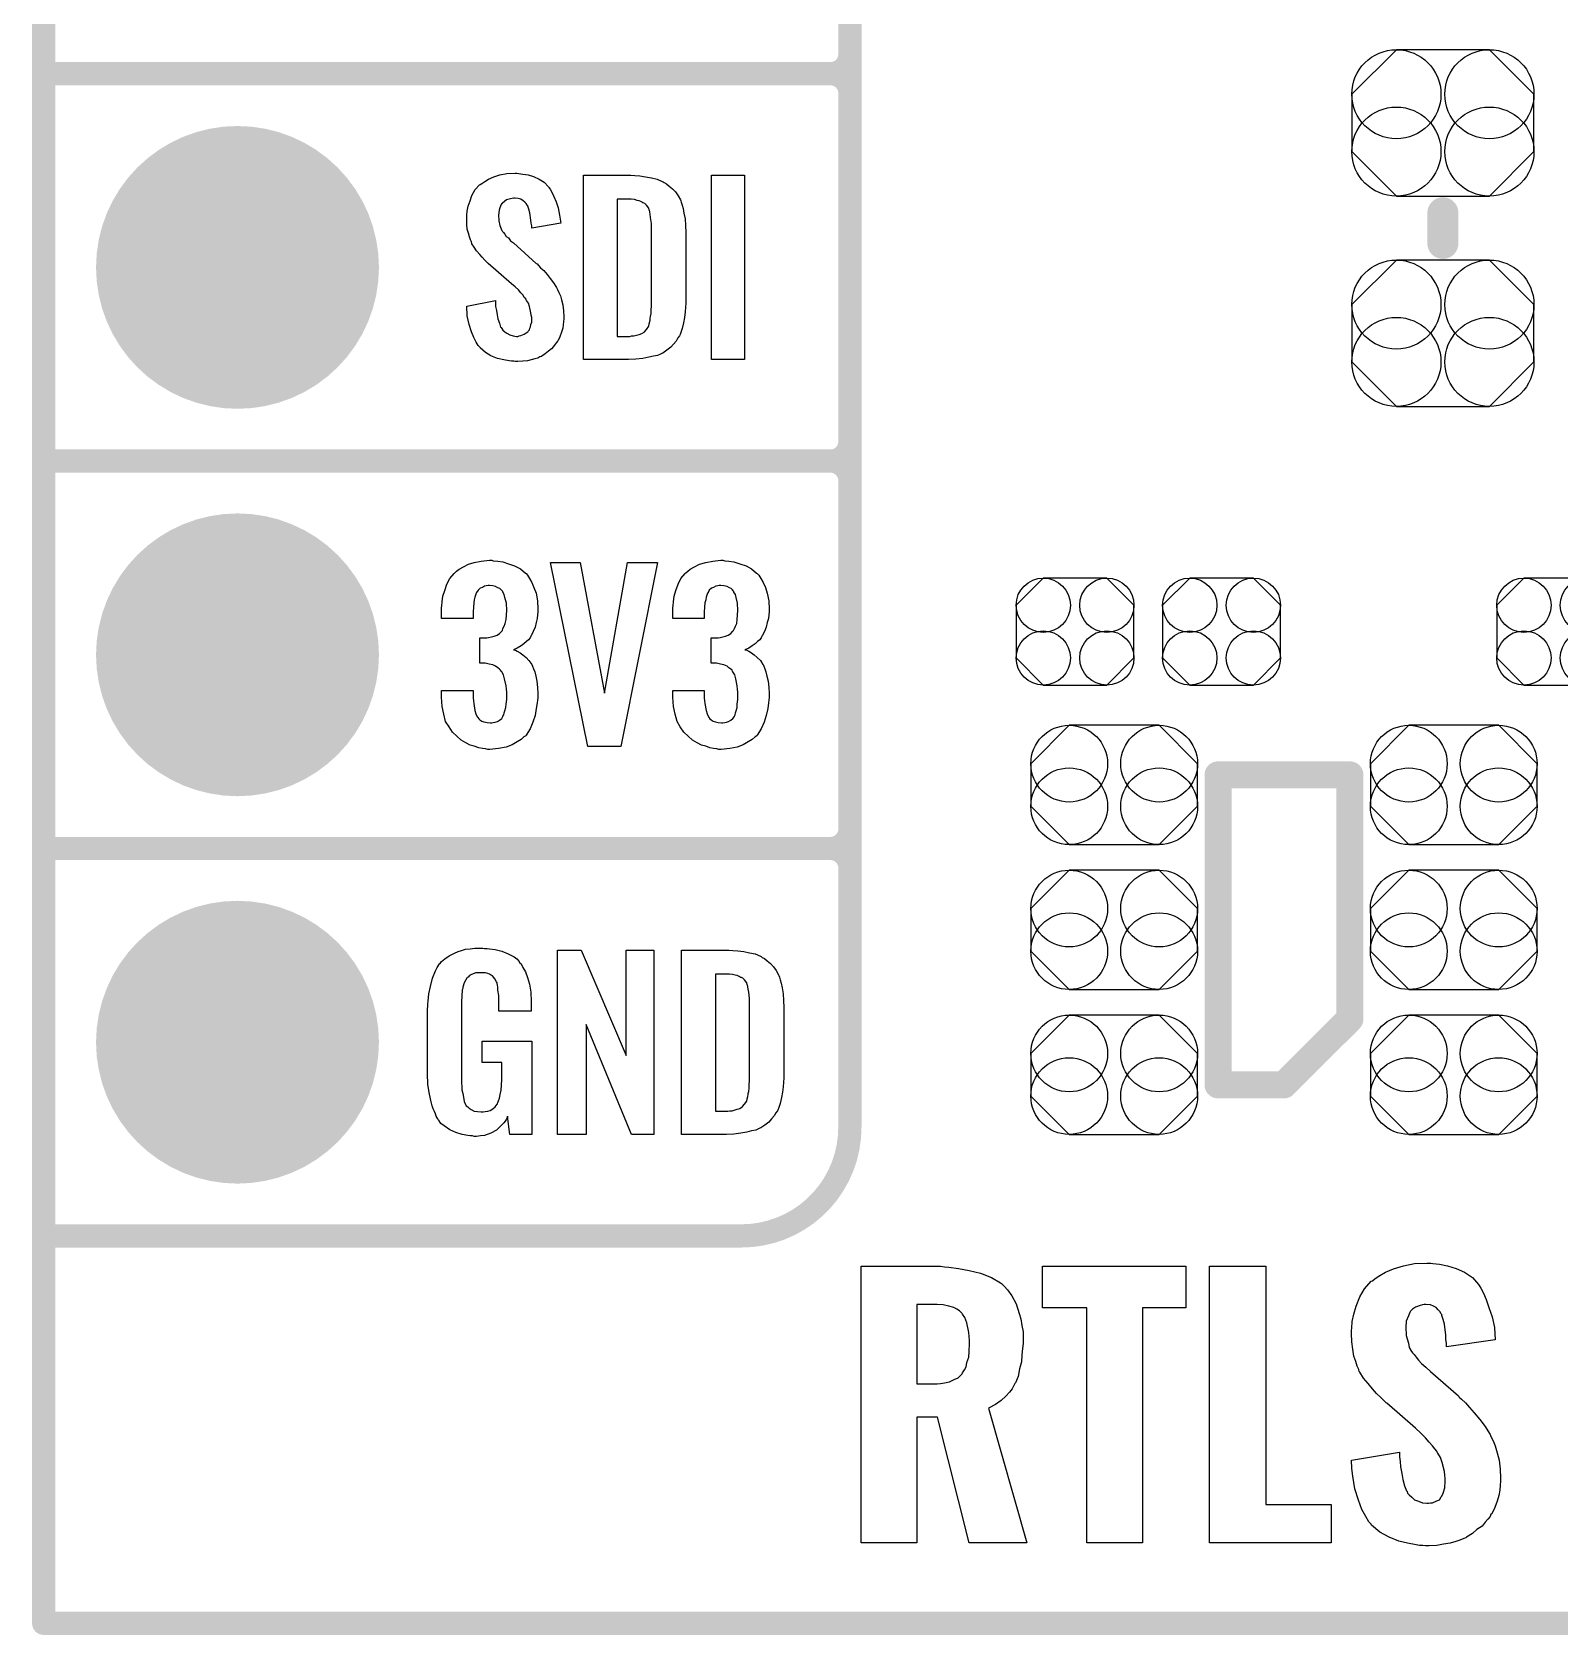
# Model space of a CAD drawing. Extents: x -0.07 to 0.95, y -0.15 to 2.1.
# Drawn here: x -0.053 to 0.3412, y -0.153 to 0.2608 of the extents above; entities that cross this region are included whole.
import ezdxf

# ---------------------------------------------------------------- set-up
doc = ezdxf.new("R2010")
doc.units = 0
doc.layers.get('0').update_dxf_attribs({"linetype": 'CONTINUOUS'})
for name, color, linetype in [('gko', 6, 'CONTINUOUS'), ('gto', 2, 'CONTINUOUS'), ('gts', 1, 'CONTINUOUS')]:
    doc.layers.add(name, color=color, linetype=linetype)

# ---------------------------------------------------------------- blocks, each defined once
blk = doc.blocks.new('D10')
at = {"const_width": 0.003}
blk.add_lwpolyline([(-0.0015, 0, 1), (0.0015, 0, 1)], format="xyb", close=True, dxfattribs=at)
blk = doc.blocks.new('D13')
at = {"const_width": 0.004}
blk.add_lwpolyline([(-0.002, 0, 1), (0.002, 0, 1)], format="xyb", close=True, dxfattribs=at)
blk = doc.blocks.new('D14')
at = {"const_width": 0.0035}
blk.add_lwpolyline([(-0.00175, 0, 1), (0.00175, 0, 1)], format="xyb", close=True, dxfattribs=at)
blk = doc.blocks.new('D175')
blk.add_lwpolyline([(-0.012, -0.0189), (0.012, -0.0189), (0.0235, -0.0074), (0.0235, 0.0074), (0.012, 0.0189), (-0.012, 0.0189), (-0.0235, 0.0074), (-0.0235, -0.0074)], close=True)
for centre in [(-0.012, 0.0074), (0.012, 0.0074), (-0.012, -0.0074), (0.012, -0.0074)]:
    blk.add_circle(centre, 0.0115)
blk = doc.blocks.new('D139')
blk.add_lwpolyline([(-0.0152, 0.0068), (-0.0152, -0.0068), (-0.0082, -0.0138), (0.0082, -0.0138), (0.0152, -0.0068), (0.0152, 0.0068), (0.0082, 0.0138), (-0.0082, 0.0138)], close=True)
for centre in [(-0.0082, 0.0068), (0.0082, 0.0068), (-0.0082, -0.0068), (0.0082, -0.0068)]:
    blk.add_circle(centre, 0.007)
blk = doc.blocks.new('D178')
blk.add_lwpolyline([(-0.0116, -0.0154), (0.0116, -0.0154), (0.0215, -0.0055), (0.0215, 0.0055), (0.0116, 0.0154), (-0.0116, 0.0154), (-0.0215, 0.0055), (-0.0215, -0.0055)], close=True)
for centre in [(-0.0116, 0.0055), (0.0116, 0.0055), (-0.0116, -0.0055), (0.0116, -0.0055)]:
    blk.add_circle(centre, 0.0099)
blk = doc.blocks.new('D43')
at = {"const_width": 0.0365}
blk.add_lwpolyline([(-0.01825, 0, 1), (0.01825, 0, 1)], format="xyb", close=True, dxfattribs=at)

msp = doc.modelspace()

# ---------------------------------------------------------------- linework, layer by layer
at = {"layer": 'gko', "color": 6, "const_width": 0.006}
for points in [[(-0.05, 1.7), (-0.05, -0.15)], [(-0.05, -0.15), (0.85, -0.15)]]:
    msp.add_lwpolyline(points, dxfattribs=at)
at = {"layer": 'gto', "color": 2}
for points, const_width in [([(0.158, -0.022), (0.158, 0.722)], 0.006), ([(0.158, 0.255), (0.158, 0.345)], 0.006), ([(-0.05, 0.25), (0.153, 0.25)], 0.006), ([(-0.05, 0.25), (0.153, 0.25)], 0.006), ([(0.153, 0.25), (0.153, 0.25)], 0.006), ([(0.153, 0.25), (0.153, 0.25)], 0.006), ([(0.158, 0.245), (0.158, 0.245)], 0.006), ([(0.158, 0.245), (0.158, 0.245)], 0.006), ([(0.158, 0.245), (0.158, 0.245)], 0.006), ([(0.158, 0.245), (0.158, 0.245)], 0.006), ([(0.158, 0.155), (0.158, 0.245)], 0.006), ([(0.311, 0.2062), (0.311, 0.2141)], 0.008), ([(-0.05, 0.15), (0.153, 0.15)], 0.006), ([(-0.05, 0.15), (0.153, 0.15)], 0.006), ([(0.153, 0.15), (0.153, 0.15)], 0.006), ([(0.153, 0.15), (0.153, 0.15)], 0.006), ([(0.158, 0.145), (0.158, 0.145)], 0.006), ([(0.158, 0.145), (0.158, 0.145)], 0.006), ([(0.158, 0.145), (0.158, 0.145)], 0.006), ([(0.158, 0.145), (0.158, 0.145)], 0.006), ([(0.158, 0.055), (0.158, 0.145)], 0.006), ([(0.253, -0.011), (0.253, 0.069)], 0.007), ([(0.253, 0.069), (0.287, 0.069)], 0.007), ([(0.287, 0.006), (0.287, 0.069)], 0.007), ([(-0.05, 0.05), (0.153, 0.05)], 0.006), ([(-0.05, 0.05), (0.153, 0.05)], 0.006), ([(0.153, 0.05), (0.153, 0.05)], 0.006), ([(0.153, 0.05), (0.153, 0.05)], 0.006), ([(0.158, 0.045), (0.158, 0.045)], 0.006), ([(0.158, 0.045), (0.158, 0.045)], 0.006), ([(0.158, 0.045), (0.158, 0.045)], 0.006), ([(0.158, 0.045), (0.158, 0.045)], 0.006), ([(0.27, -0.011), (0.287, 0.006)], 0.007), ([(0.253, -0.011), (0.27, -0.011)], 0.007), ([(-0.05, -0.05), (0.13, -0.05)], 0.006), ([(-0.05, -0.05), (-0.0106, -0.05)], 0.006), ([(0.13, -0.05), (0.13, -0.05)], 0.006), ([(0.13, -0.05), (0.13, -0.05)], 0.006)]:
    msp.add_lwpolyline(points, dxfattribs=dict(at, const_width=const_width))
at = {"layer": 'gto', "color": 2, "const_width": 0.006}
for points in [[(0.153, 0.25, 0.414214), (0.158, 0.255)], [(0.158, 0.245, 0.414214), (0.153, 0.25)], [(0.158, 0.245, 0.414214), (0.153, 0.25)], [(0.153, 0.15, 0.414214), (0.158, 0.155)], [(0.158, 0.145, 0.414214), (0.153, 0.15)], [(0.158, 0.145, 0.414214), (0.153, 0.15)], [(0.153, 0.05, 0.414214), (0.158, 0.055)], [(0.158, 0.045, 0.414214), (0.153, 0.05)], [(0.158, 0.045, 0.414214), (0.153, 0.05)], [(0.13, -0.05, 0.414214), (0.158, -0.022)]]:
    msp.add_lwpolyline(points, format="xyb", dxfattribs=at)
at = {"layer": 'gto', "color": 2}
for points in [[(0.0726, 0.2242), (0.0736, 0.2241), (0.075, 0.2239), (0.0764, 0.2235), (0.0778, 0.2228), (0.0791, 0.222), (0.0802, 0.2208), (0.0803, 0.2206), (0.0807, 0.2202), (0.0811, 0.2194), (0.0816, 0.2183), (0.0822, 0.2169), (0.0827, 0.2154), (0.0831, 0.2135), (0.0834, 0.2114), (0.0759, 0.2101), (0.0759, 0.2103), (0.0759, 0.2107), (0.0758, 0.2114), (0.0757, 0.2122), (0.0754, 0.2141), (0.0752, 0.215), (0.0749, 0.2158), (0.0749, 0.2159), (0.0747, 0.2161), (0.0745, 0.2165), (0.0741, 0.2168), (0.0737, 0.2172), (0.0731, 0.2176), (0.0724, 0.2178), (0.0716, 0.2179), (0.0713, 0.2179), (0.0709, 0.2178), (0.0704, 0.2177), (0.0694, 0.2174), (0.0689, 0.217), (0.0684, 0.2166), (0.0684, 0.2166), (0.0682, 0.2165), (0.068, 0.2162), (0.0679, 0.2158), (0.0677, 0.2154), (0.0675, 0.2148), (0.0674, 0.2142), (0.0673, 0.2134), (0.0673, 0.2133), (0.0673, 0.213), (0.0674, 0.2126), (0.0674, 0.212), (0.0677, 0.2108), (0.0682, 0.2095), (0.0683, 0.2094), (0.0684, 0.2093), (0.0686, 0.209), (0.069, 0.2086), (0.0693, 0.208), (0.0699, 0.2076), (0.0704, 0.2069), (0.0712, 0.2063), (0.0771, 0.201), (0.0773, 0.2009), (0.0777, 0.2005), (0.0782, 0.1999), (0.079, 0.1992), (0.0799, 0.1982), (0.0807, 0.1971), (0.0815, 0.196), (0.0823, 0.1948), (0.0824, 0.1946), (0.0826, 0.1943), (0.0829, 0.1935), (0.0833, 0.1927), (0.0836, 0.1916), (0.0839, 0.1903), (0.0841, 0.1888), (0.0842, 0.1872), (0.0842, 0.187), (0.0842, 0.1867), (0.0841, 0.186), (0.084, 0.1852), (0.0839, 0.1843), (0.0836, 0.1833), (0.0832, 0.1821), (0.0827, 0.1811), (0.0826, 0.181), (0.0824, 0.1807), (0.082, 0.1802), (0.0815, 0.1796), (0.081, 0.179), (0.0802, 0.1784), (0.0794, 0.1777), (0.0785, 0.1771), (0.0784, 0.177), (0.078, 0.1769), (0.0775, 0.1766), (0.0767, 0.1764), (0.0758, 0.1761), (0.0748, 0.1759), (0.0736, 0.1758), (0.0723, 0.1757), (0.0716, 0.1757), (0.0713, 0.1758), (0.0707, 0.1758), (0.0701, 0.1759), (0.0687, 0.1761), (0.0671, 0.1765), (0.0654, 0.1772), (0.064, 0.178), (0.0626, 0.1792), (0.0625, 0.1794), (0.0621, 0.1798), (0.0616, 0.1807), (0.061, 0.1819), (0.0604, 0.1834), (0.0598, 0.1853), (0.0593, 0.1875), (0.0592, 0.19), (0.0666, 0.1915), (0.0666, 0.1914), (0.0666, 0.1913), (0.0666, 0.1908), (0.0666, 0.1899), (0.0668, 0.1889), (0.067, 0.1878), (0.0672, 0.1867), (0.0676, 0.1856), (0.0679, 0.1846), (0.068, 0.1845), (0.0682, 0.1842), (0.0685, 0.1838), (0.069, 0.1834), (0.0695, 0.183), (0.0703, 0.1826), (0.0711, 0.1823), (0.072, 0.1822), (0.0723, 0.1822), (0.0727, 0.1823), (0.0731, 0.1824), (0.074, 0.1828), (0.0745, 0.1831), (0.0749, 0.1834), (0.075, 0.1835), (0.0751, 0.1836), (0.0753, 0.1839), (0.0754, 0.1843), (0.0756, 0.1847), (0.0757, 0.1853), (0.0759, 0.1859), (0.0759, 0.1867), (0.0759, 0.1868), (0.0759, 0.1871), (0.0758, 0.1877), (0.0757, 0.1883), (0.0753, 0.1899), (0.0751, 0.1908), (0.0746, 0.1915), (0.0745, 0.1916), (0.0744, 0.1919), (0.074, 0.1922), (0.0737, 0.1928), (0.0731, 0.1934), (0.0725, 0.1942), (0.0716, 0.195), (0.0707, 0.1958), (0.0647, 0.201), (0.0646, 0.2011), (0.0642, 0.2015), (0.0638, 0.2019), (0.0631, 0.2026), (0.0625, 0.2033), (0.0617, 0.2043), (0.0611, 0.2052), (0.0605, 0.2061), (0.0605, 0.2062), (0.0604, 0.2066), (0.0601, 0.2071), (0.0599, 0.2079), (0.0596, 0.2088), (0.0593, 0.2099), (0.0592, 0.2112), (0.0592, 0.2126), (0.0592, 0.2127), (0.0592, 0.2129), (0.0592, 0.2131), (0.0592, 0.2135), (0.0593, 0.2145), (0.0595, 0.2158), (0.06, 0.2172), (0.0605, 0.2186), (0.0613, 0.2201), (0.0624, 0.2213), (0.0626, 0.2214), (0.063, 0.2217), (0.0638, 0.2222), (0.0648, 0.2228), (0.0661, 0.2234), (0.0677, 0.2239), (0.0695, 0.2242), (0.0716, 0.2243), (0.0721, 0.2243), (0.0726, 0.2242)], [(0.1025, 0.2237), (0.1038, 0.2236), (0.1053, 0.2234), (0.1068, 0.2231), (0.1083, 0.2228), (0.1096, 0.2222), (0.1098, 0.2221), (0.1101, 0.2219), (0.1107, 0.2216), (0.1114, 0.221), (0.1122, 0.2203), (0.113, 0.2195), (0.1137, 0.2185), (0.1143, 0.2174), (0.1144, 0.2172), (0.1145, 0.2168), (0.1147, 0.2161), (0.115, 0.2152), (0.1152, 0.214), (0.1155, 0.2125), (0.1156, 0.2108), (0.1157, 0.209), (0.1157, 0.1917), (0.1157, 0.1916), (0.1157, 0.1914), (0.1157, 0.1911), (0.1157, 0.1908), (0.1156, 0.1897), (0.1155, 0.1885), (0.1153, 0.1871), (0.1151, 0.1857), (0.1147, 0.1842), (0.1143, 0.1829), (0.1142, 0.1827), (0.114, 0.1823), (0.1136, 0.1818), (0.1132, 0.181), (0.1125, 0.1802), (0.1118, 0.1794), (0.1108, 0.1786), (0.1097, 0.1779), (0.1095, 0.1778), (0.1091, 0.1776), (0.1084, 0.1773), (0.1073, 0.1771), (0.1061, 0.1768), (0.1046, 0.1765), (0.1028, 0.1763), (0.1009, 0.1762), (0.0893, 0.1762), (0.0893, 0.2238), (0.1015, 0.2238), (0.1025, 0.2237)], [(0.1308, 0.1762), (0.1223, 0.1762), (0.1223, 0.2238), (0.1308, 0.2238), (0.1308, 0.1762)], [(0.1016, 0.2176), (0.098, 0.2176), (0.098, 0.1822), (0.1012, 0.1822), (0.1017, 0.1823), (0.1023, 0.1823), (0.1036, 0.1827), (0.1043, 0.1829), (0.1049, 0.1833), (0.1049, 0.1833), (0.105, 0.1834), (0.1055, 0.184), (0.1061, 0.1848), (0.1062, 0.1854), (0.1064, 0.186), (0.1064, 0.1861), (0.1065, 0.1864), (0.1065, 0.1868), (0.1066, 0.1873), (0.1067, 0.1881), (0.1067, 0.189), (0.1068, 0.1901), (0.1068, 0.1913), (0.1068, 0.2095), (0.1068, 0.2097), (0.1068, 0.2101), (0.1068, 0.2106), (0.1068, 0.2113), (0.1066, 0.2129), (0.1065, 0.2137), (0.1064, 0.2143), (0.1064, 0.2144), (0.1063, 0.2146), (0.1062, 0.2149), (0.1061, 0.2153), (0.1055, 0.2161), (0.1051, 0.2165), (0.1047, 0.2167), (0.1046, 0.2167), (0.1044, 0.2168), (0.1041, 0.217), (0.1036, 0.2172), (0.1031, 0.2173), (0.1024, 0.2175), (0.1016, 0.2176)], [(0.066, 0.1243), (0.0672, 0.1242), (0.0685, 0.124), (0.0699, 0.1235), (0.0715, 0.123), (0.073, 0.1222), (0.0743, 0.1211), (0.0745, 0.121), (0.0748, 0.1206), (0.0753, 0.1197), (0.0759, 0.1187), (0.0765, 0.1174), (0.0771, 0.1159), (0.0774, 0.1139), (0.0775, 0.1118), (0.0775, 0.1116), (0.0775, 0.1111), (0.0774, 0.1103), (0.0773, 0.1094), (0.0771, 0.1083), (0.0768, 0.1071), (0.0763, 0.106), (0.0758, 0.1049), (0.0757, 0.1048), (0.0755, 0.1044), (0.0751, 0.1039), (0.0746, 0.1034), (0.0739, 0.1028), (0.0732, 0.1023), (0.0722, 0.1017), (0.0712, 0.1013), (0.0713, 0.1013), (0.0717, 0.1012), (0.0722, 0.1009), (0.0729, 0.1005), (0.0736, 0.1), (0.0745, 0.0993), (0.0752, 0.0985), (0.0759, 0.0975), (0.0759, 0.0975), (0.0761, 0.0971), (0.0764, 0.0964), (0.0767, 0.0956), (0.077, 0.0945), (0.0772, 0.0932), (0.0774, 0.0916), (0.0775, 0.09), (0.0775, 0.0899), (0.0775, 0.0897), (0.0775, 0.0893), (0.0775, 0.0889), (0.0774, 0.0883), (0.0773, 0.0876), (0.0771, 0.0861), (0.0768, 0.0843), (0.0762, 0.0826), (0.0755, 0.0809), (0.0745, 0.0793), (0.0744, 0.0791), (0.0739, 0.0788), (0.0732, 0.0781), (0.0722, 0.0775), (0.0709, 0.0768), (0.0693, 0.0762), (0.0673, 0.0758), (0.0651, 0.0756), (0.0646, 0.0756), (0.064, 0.0757), (0.0632, 0.0758), (0.0623, 0.076), (0.0611, 0.0764), (0.06, 0.0767), (0.0589, 0.0773), (0.0577, 0.078), (0.0566, 0.079), (0.0555, 0.08), (0.0546, 0.0814), (0.0537, 0.0828), (0.0532, 0.0847), (0.0528, 0.0867), (0.0526, 0.0891), (0.0526, 0.0908), (0.0608, 0.0908), (0.0608, 0.0894), (0.0608, 0.0892), (0.0608, 0.0889), (0.0609, 0.0881), (0.061, 0.0874), (0.0612, 0.0856), (0.0615, 0.0848), (0.0618, 0.084), (0.0619, 0.084), (0.062, 0.0838), (0.0623, 0.0835), (0.0625, 0.0832), (0.063, 0.0829), (0.0636, 0.0827), (0.0644, 0.0825), (0.0652, 0.0824), (0.0656, 0.0824), (0.066, 0.0825), (0.0665, 0.0826), (0.0671, 0.0828), (0.0676, 0.0831), (0.0682, 0.0836), (0.0685, 0.0841), (0.0685, 0.0842), (0.0687, 0.0845), (0.0688, 0.085), (0.069, 0.0855), (0.0692, 0.0864), (0.0693, 0.0873), (0.0695, 0.0885), (0.0695, 0.0898), (0.0695, 0.09), (0.0695, 0.0904), (0.0694, 0.0911), (0.0693, 0.092), (0.0689, 0.0938), (0.0686, 0.0948), (0.0682, 0.0956), (0.0681, 0.0957), (0.0679, 0.096), (0.0676, 0.0963), (0.0672, 0.0966), (0.0666, 0.0971), (0.0659, 0.0974), (0.0649, 0.0976), (0.0639, 0.0978), (0.0625, 0.0978), (0.0625, 0.1044), (0.0643, 0.1044), (0.0648, 0.1045), (0.0655, 0.1046), (0.0662, 0.1048), (0.067, 0.1051), (0.0676, 0.1055), (0.0682, 0.1061), (0.0683, 0.1062), (0.0684, 0.1063), (0.0685, 0.1068), (0.0688, 0.1074), (0.0691, 0.1081), (0.0693, 0.1091), (0.0694, 0.1102), (0.0695, 0.1115), (0.0695, 0.1117), (0.0695, 0.1121), (0.0694, 0.1126), (0.0694, 0.1133), (0.069, 0.1148), (0.0688, 0.1156), (0.0685, 0.1162), (0.0685, 0.1163), (0.0683, 0.1165), (0.068, 0.1168), (0.0677, 0.1171), (0.0672, 0.1173), (0.0666, 0.1176), (0.0659, 0.1178), (0.065, 0.1179), (0.0647, 0.1179), (0.0642, 0.1178), (0.0637, 0.1177), (0.0632, 0.1174), (0.0626, 0.1172), (0.0621, 0.1167), (0.0617, 0.1161), (0.0617, 0.116), (0.0616, 0.1159), (0.0614, 0.1154), (0.0612, 0.1149), (0.0611, 0.1142), (0.061, 0.1134), (0.0609, 0.1123), (0.0608, 0.1111), (0.0608, 0.1094), (0.0526, 0.1094), (0.0526, 0.1116), (0.0526, 0.1117), (0.0526, 0.1119), (0.0526, 0.1122), (0.0527, 0.1126), (0.0528, 0.1137), (0.053, 0.1151), (0.0535, 0.1166), (0.054, 0.1182), (0.0548, 0.1197), (0.0559, 0.121), (0.0561, 0.1212), (0.0565, 0.1216), (0.0572, 0.1221), (0.0583, 0.1227), (0.0596, 0.1234), (0.0611, 0.1238), (0.0629, 0.1242), (0.065, 0.1244), (0.0656, 0.1244), (0.066, 0.1243)], [(0.1257, 0.1243), (0.1268, 0.1242), (0.1281, 0.124), (0.1296, 0.1235), (0.1312, 0.123), (0.1326, 0.1222), (0.1339, 0.1211), (0.1341, 0.121), (0.1345, 0.1206), (0.135, 0.1197), (0.1356, 0.1187), (0.1362, 0.1174), (0.1367, 0.1159), (0.1371, 0.1139), (0.1372, 0.1118), (0.1372, 0.1116), (0.1372, 0.1111), (0.1371, 0.1103), (0.137, 0.1094), (0.1367, 0.1083), (0.1364, 0.1071), (0.136, 0.106), (0.1354, 0.1049), (0.1353, 0.1048), (0.1351, 0.1044), (0.1348, 0.1039), (0.1342, 0.1034), (0.1336, 0.1028), (0.1328, 0.1023), (0.1319, 0.1017), (0.1309, 0.1013), (0.131, 0.1013), (0.1314, 0.1012), (0.1319, 0.1009), (0.1326, 0.1005), (0.1333, 0.1), (0.1341, 0.0993), (0.1349, 0.0985), (0.1355, 0.0975), (0.1356, 0.0975), (0.1358, 0.0971), (0.1361, 0.0964), (0.1363, 0.0956), (0.1366, 0.0945), (0.1369, 0.0932), (0.1371, 0.0916), (0.1372, 0.09), (0.1372, 0.0899), (0.1372, 0.0897), (0.1372, 0.0893), (0.1372, 0.0889), (0.1371, 0.0883), (0.137, 0.0876), (0.1368, 0.0861), (0.1364, 0.0843), (0.1359, 0.0826), (0.1351, 0.0809), (0.1341, 0.0793), (0.134, 0.0791), (0.1336, 0.0788), (0.1328, 0.0781), (0.1318, 0.0775), (0.1305, 0.0768), (0.1289, 0.0762), (0.127, 0.0758), (0.1248, 0.0756), (0.1242, 0.0756), (0.1237, 0.0757), (0.1228, 0.0758), (0.1219, 0.076), (0.1208, 0.0764), (0.1197, 0.0767), (0.1186, 0.0773), (0.1174, 0.078), (0.1163, 0.079), (0.1152, 0.08), (0.1142, 0.0814), (0.1134, 0.0828), (0.1129, 0.0847), (0.1125, 0.0867), (0.1123, 0.0891), (0.1123, 0.0908), (0.1204, 0.0908), (0.1204, 0.0894), (0.1204, 0.0892), (0.1204, 0.0889), (0.1205, 0.0881), (0.1206, 0.0874), (0.1209, 0.0856), (0.1212, 0.0848), (0.1215, 0.084), (0.1215, 0.084), (0.1216, 0.0838), (0.1219, 0.0835), (0.1222, 0.0832), (0.1227, 0.0829), (0.1233, 0.0827), (0.124, 0.0825), (0.1249, 0.0824), (0.1252, 0.0824), (0.1257, 0.0825), (0.1262, 0.0826), (0.1267, 0.0828), (0.1273, 0.0831), (0.1278, 0.0836), (0.1282, 0.0841), (0.1282, 0.0842), (0.1284, 0.0845), (0.1285, 0.085), (0.1287, 0.0855), (0.1289, 0.0864), (0.1289, 0.0873), (0.1291, 0.0885), (0.1291, 0.0898), (0.1291, 0.09), (0.1291, 0.0904), (0.129, 0.0911), (0.1289, 0.092), (0.1286, 0.0938), (0.1283, 0.0948), (0.1278, 0.0956), (0.1277, 0.0957), (0.1276, 0.096), (0.1273, 0.0963), (0.1268, 0.0966), (0.1263, 0.0971), (0.1255, 0.0974), (0.1246, 0.0976), (0.1236, 0.0978), (0.1222, 0.0978), (0.1222, 0.1044), (0.124, 0.1044), (0.1245, 0.1045), (0.1252, 0.1046), (0.1259, 0.1048), (0.1266, 0.1051), (0.1273, 0.1055), (0.1278, 0.1061), (0.1279, 0.1062), (0.128, 0.1063), (0.1282, 0.1068), (0.1285, 0.1074), (0.1288, 0.1081), (0.1289, 0.1091), (0.129, 0.1102), (0.1291, 0.1115), (0.1291, 0.1117), (0.1291, 0.1121), (0.129, 0.1126), (0.129, 0.1133), (0.1287, 0.1148), (0.1285, 0.1156), (0.1281, 0.1162), (0.1281, 0.1163), (0.1279, 0.1165), (0.1277, 0.1168), (0.1274, 0.1171), (0.1269, 0.1173), (0.1263, 0.1176), (0.1255, 0.1178), (0.1247, 0.1179), (0.1243, 0.1179), (0.1239, 0.1178), (0.1234, 0.1177), (0.1228, 0.1174), (0.1223, 0.1172), (0.1217, 0.1167), (0.1214, 0.1161), (0.1214, 0.116), (0.1213, 0.1159), (0.1211, 0.1154), (0.1209, 0.1149), (0.1208, 0.1142), (0.1206, 0.1134), (0.1205, 0.1123), (0.1204, 0.1111), (0.1204, 0.1094), (0.1123, 0.1094), (0.1123, 0.1116), (0.1123, 0.1117), (0.1123, 0.1119), (0.1123, 0.1122), (0.1124, 0.1126), (0.1125, 0.1137), (0.1127, 0.1151), (0.1131, 0.1166), (0.1137, 0.1182), (0.1144, 0.1197), (0.1155, 0.121), (0.1157, 0.1212), (0.1162, 0.1216), (0.1168, 0.1221), (0.1179, 0.1227), (0.1192, 0.1234), (0.1208, 0.1238), (0.1226, 0.1242), (0.1247, 0.1244), (0.1252, 0.1244), (0.1257, 0.1243)], [(0.0989, 0.0763), (0.0904, 0.0763), (0.0808, 0.1238), (0.0884, 0.1238), (0.0947, 0.0901), (0.1006, 0.1238), (0.1084, 0.1238), (0.0989, 0.0763)], [(0.0637, 0.0242), (0.0644, 0.0242), (0.065, 0.0241), (0.0665, 0.0239), (0.0682, 0.0235), (0.0698, 0.0228), (0.0714, 0.022), (0.0721, 0.0215), (0.0727, 0.0208), (0.0728, 0.0206), (0.0732, 0.0202), (0.0736, 0.0193), (0.0743, 0.0182), (0.0748, 0.0167), (0.0753, 0.015), (0.0757, 0.0129), (0.0758, 0.0105), (0.0758, 0.008), (0.0674, 0.008), (0.0674, 0.0106), (0.0674, 0.0107), (0.0674, 0.0111), (0.0674, 0.0116), (0.0674, 0.0121), (0.0672, 0.0134), (0.0672, 0.0142), (0.0671, 0.0147), (0.0671, 0.0148), (0.067, 0.015), (0.067, 0.0153), (0.0668, 0.0156), (0.0664, 0.0164), (0.0658, 0.0171), (0.0656, 0.0172), (0.0653, 0.0174), (0.065, 0.0176), (0.0646, 0.0177), (0.064, 0.0179), (0.0635, 0.0179), (0.0623, 0.0179), (0.062, 0.0179), (0.0615, 0.0179), (0.0604, 0.0175), (0.0599, 0.0172), (0.0595, 0.0168), (0.0593, 0.0167), (0.0589, 0.0161), (0.0585, 0.0153), (0.0581, 0.0142), (0.0581, 0.0141), (0.0581, 0.0139), (0.058, 0.0135), (0.058, 0.013), (0.0579, 0.0124), (0.0579, 0.0117), (0.0578, 0.0108), (0.0578, 0.0099), (0.0578, -0.01), (0.0578, -0.0102), (0.0578, -0.0106), (0.0579, -0.0114), (0.0579, -0.0123), (0.0581, -0.0132), (0.0583, -0.0142), (0.0585, -0.0153), (0.0588, -0.0161), (0.0589, -0.0162), (0.059, -0.0164), (0.0594, -0.0167), (0.0598, -0.017), (0.0603, -0.0174), (0.0611, -0.0178), (0.0619, -0.0179), (0.0629, -0.018), (0.0634, -0.018), (0.0639, -0.0179), (0.0646, -0.0178), (0.0652, -0.0176), (0.0659, -0.0172), (0.0665, -0.0167), (0.067, -0.016), (0.0671, -0.0159), (0.0672, -0.0156), (0.0673, -0.0151), (0.0676, -0.0144), (0.0678, -0.0135), (0.068, -0.0124), (0.0681, -0.0111), (0.0682, -0.0096), (0.0682, -0.0052), (0.0631, -0.0052), (0.0631, 0.0003), (0.0759, 0.0003), (0.0759, -0.0238), (0.0703, -0.0238), (0.0697, -0.0191), (0.0697, -0.0192), (0.0697, -0.0193), (0.0693, -0.02), (0.0687, -0.0208), (0.0679, -0.0217), (0.0668, -0.0227), (0.0654, -0.0235), (0.0637, -0.0241), (0.0627, -0.0242), (0.0617, -0.0243), (0.0611, -0.0243), (0.0606, -0.0242), (0.06, -0.0242), (0.0594, -0.0241), (0.058, -0.0238), (0.0563, -0.0233), (0.0548, -0.0226), (0.0533, -0.0216), (0.0525, -0.021), (0.052, -0.0203), (0.052, -0.0202), (0.0519, -0.0201), (0.0517, -0.0198), (0.0515, -0.0195), (0.0513, -0.0191), (0.0511, -0.0185), (0.0508, -0.0179), (0.0505, -0.0172), (0.0502, -0.0164), (0.05, -0.0154), (0.0495, -0.0134), (0.0491, -0.0109), (0.049, -0.0081), (0.049, 0.0079), (0.049, 0.008), (0.049, 0.0082), (0.049, 0.0086), (0.0491, 0.0092), (0.0491, 0.0099), (0.0492, 0.0106), (0.0494, 0.0125), (0.0498, 0.0144), (0.0503, 0.0165), (0.0511, 0.0184), (0.0515, 0.0193), (0.0521, 0.0202), (0.0521, 0.0203), (0.0523, 0.0203), (0.0526, 0.0208), (0.0535, 0.0215), (0.0546, 0.0223), (0.056, 0.023), (0.0569, 0.0234), (0.0578, 0.0237), (0.0588, 0.024), (0.06, 0.0241), (0.0612, 0.0243), (0.0633, 0.0243), (0.0637, 0.0242)], [(0.1074, -0.0238), (0.1017, -0.0238), (0.09, 0.0046), (0.09, -0.0238), (0.0826, -0.0238), (0.0826, 0.0238), (0.0887, 0.0238), (0.1003, -0.0034), (0.1003, 0.0238), (0.1074, 0.0238), (0.1074, -0.0238)], [(0.1278, 0.0237), (0.1291, 0.0236), (0.1306, 0.0234), (0.1321, 0.0231), (0.1336, 0.0228), (0.1349, 0.0222), (0.1351, 0.0221), (0.1354, 0.0219), (0.136, 0.0216), (0.1367, 0.021), (0.1375, 0.0203), (0.1383, 0.0195), (0.139, 0.0185), (0.1396, 0.0174), (0.1397, 0.0172), (0.1398, 0.0168), (0.14, 0.0161), (0.1403, 0.0152), (0.1405, 0.014), (0.1408, 0.0125), (0.1409, 0.0108), (0.141, 0.009), (0.141, -0.0083), (0.141, -0.0084), (0.141, -0.0086), (0.141, -0.0089), (0.141, -0.0093), (0.1409, -0.0103), (0.1408, -0.0115), (0.1406, -0.0129), (0.1404, -0.0143), (0.14, -0.0158), (0.1396, -0.0171), (0.1395, -0.0173), (0.1393, -0.0177), (0.1389, -0.0182), (0.1385, -0.019), (0.1378, -0.0198), (0.1371, -0.0206), (0.1361, -0.0214), (0.135, -0.0221), (0.1348, -0.0222), (0.1344, -0.0224), (0.1337, -0.0227), (0.1326, -0.0229), (0.1314, -0.0232), (0.1299, -0.0235), (0.1281, -0.0237), (0.1262, -0.0238), (0.1146, -0.0238), (0.1146, 0.0238), (0.1268, 0.0238), (0.1278, 0.0237)], [(0.1269, 0.0176), (0.1233, 0.0176), (0.1233, -0.0178), (0.1265, -0.0178), (0.127, -0.0177), (0.1276, -0.0177), (0.1289, -0.0173), (0.1296, -0.0171), (0.1302, -0.0167), (0.1302, -0.0167), (0.1303, -0.0166), (0.1308, -0.016), (0.1314, -0.0152), (0.1315, -0.0146), (0.1317, -0.014), (0.1317, -0.0139), (0.1318, -0.0136), (0.1318, -0.0132), (0.1319, -0.0127), (0.132, -0.0119), (0.132, -0.011), (0.1321, -0.0099), (0.1321, -0.0087), (0.1321, 0.0095), (0.1321, 0.0097), (0.1321, 0.0101), (0.1321, 0.0106), (0.1321, 0.0113), (0.1319, 0.0129), (0.1318, 0.0137), (0.1317, 0.0143), (0.1317, 0.0144), (0.1316, 0.0146), (0.1315, 0.0149), (0.1314, 0.0153), (0.1308, 0.0161), (0.1304, 0.0165), (0.13, 0.0167), (0.1299, 0.0167), (0.1297, 0.0168), (0.1294, 0.017), (0.1289, 0.0172), (0.1284, 0.0173), (0.1277, 0.0175), (0.1269, 0.0176)], [(0.1824, -0.058), (0.1835, -0.0581), (0.186, -0.0584), (0.1888, -0.0589), (0.1917, -0.0596), (0.1945, -0.0607), (0.1969, -0.0621), (0.1971, -0.0623), (0.1978, -0.063), (0.1987, -0.0639), (0.1998, -0.0655), (0.2009, -0.0675), (0.2017, -0.07), (0.2021, -0.0714), (0.2024, -0.0731), (0.2027, -0.0748), (0.2027, -0.0767), (0.2027, -0.0768), (0.2027, -0.077), (0.2027, -0.0778), (0.2025, -0.0791), (0.2024, -0.0807), (0.2023, -0.0825), (0.2018, -0.0843), (0.2014, -0.0863), (0.2007, -0.0879), (0.2006, -0.0881), (0.2003, -0.0886), (0.1999, -0.0895), (0.1992, -0.0903), (0.1982, -0.0914), (0.197, -0.0925), (0.1956, -0.0935), (0.1938, -0.0945), (0.2037, -0.1292), (0.1888, -0.1292), (0.1806, -0.0968), (0.1753, -0.0968), (0.1753, -0.1292), (0.1609, -0.1292), (0.1609, -0.0578), (0.1814, -0.0578), (0.1824, -0.058)], [(0.2447, -0.0686), (0.2335, -0.0686), (0.2335, -0.1292), (0.2191, -0.1292), (0.2191, -0.0686), (0.2077, -0.0686), (0.2077, -0.0578), (0.2447, -0.0578), (0.2447, -0.0686)], [(0.2653, -0.1193), (0.2822, -0.1193), (0.2822, -0.1292), (0.2508, -0.1292), (0.2508, -0.0578), (0.2653, -0.0578), (0.2653, -0.1193)], [(0.3084, -0.0571), (0.3101, -0.0573), (0.3122, -0.0577), (0.3144, -0.0584), (0.3166, -0.0594), (0.3186, -0.0607), (0.3202, -0.0625), (0.3204, -0.0628), (0.3208, -0.0635), (0.3215, -0.0648), (0.3222, -0.0664), (0.3229, -0.0685), (0.3237, -0.0709), (0.3243, -0.0736), (0.3245, -0.0768), (0.3119, -0.0786), (0.3119, -0.0784), (0.3119, -0.0777), (0.3118, -0.0767), (0.3118, -0.0756), (0.3114, -0.0728), (0.3111, -0.0716), (0.3107, -0.0705), (0.3107, -0.0703), (0.3105, -0.07), (0.3103, -0.0696), (0.3098, -0.0691), (0.3093, -0.0685), (0.3086, -0.0681), (0.3078, -0.0678), (0.3066, -0.0677), (0.3062, -0.0677), (0.3057, -0.0678), (0.3051, -0.068), (0.3039, -0.0684), (0.3032, -0.0689), (0.3026, -0.0695), (0.3026, -0.0696), (0.3025, -0.0698), (0.3021, -0.0706), (0.3015, -0.072), (0.3014, -0.0736), (0.3014, -0.0738), (0.3014, -0.0742), (0.3015, -0.0749), (0.3015, -0.0757), (0.3021, -0.0777), (0.3023, -0.0788), (0.3029, -0.0798), (0.303, -0.0799), (0.3032, -0.0802), (0.3036, -0.0806), (0.3041, -0.0813), (0.3047, -0.0821), (0.3055, -0.0829), (0.3066, -0.0839), (0.3078, -0.085), (0.315, -0.0913), (0.3152, -0.0916), (0.3158, -0.0921), (0.3168, -0.0931), (0.3179, -0.0943), (0.3191, -0.0957), (0.3205, -0.0974), (0.3219, -0.0992), (0.323, -0.101), (0.3232, -0.1013), (0.3234, -0.1018), (0.324, -0.1029), (0.3245, -0.1042), (0.325, -0.106), (0.3255, -0.1079), (0.3258, -0.1102), (0.3259, -0.1125), (0.3259, -0.1128), (0.3259, -0.1133), (0.3258, -0.1143), (0.3257, -0.1156), (0.3254, -0.117), (0.325, -0.1185), (0.3244, -0.1201), (0.3236, -0.1217), (0.3234, -0.1218), (0.3232, -0.1224), (0.3226, -0.1231), (0.3219, -0.1239), (0.3211, -0.1249), (0.3198, -0.1258), (0.3186, -0.1268), (0.3171, -0.1278), (0.3169, -0.1279), (0.3164, -0.1281), (0.3154, -0.1285), (0.3143, -0.1289), (0.3129, -0.1293), (0.3112, -0.1296), (0.3094, -0.1299), (0.3075, -0.13), (0.3065, -0.13), (0.3058, -0.1299), (0.305, -0.1299), (0.3041, -0.1297), (0.3019, -0.1293), (0.2996, -0.1288), (0.2971, -0.1278), (0.2947, -0.1265), (0.2926, -0.1247), (0.2925, -0.1244), (0.2919, -0.1238), (0.2911, -0.1224), (0.2901, -0.1206), (0.2892, -0.1182), (0.2883, -0.1153), (0.2878, -0.112), (0.2875, -0.11), (0.2874, -0.1079), (0.2998, -0.1058), (0.2998, -0.106), (0.2998, -0.1061), (0.2998, -0.107), (0.3, -0.1082), (0.3001, -0.1096), (0.3004, -0.1113), (0.3007, -0.1129), (0.3011, -0.1145), (0.3016, -0.1158), (0.3018, -0.116), (0.3019, -0.1164), (0.3023, -0.1168), (0.303, -0.1174), (0.3037, -0.1181), (0.3047, -0.1185), (0.3057, -0.1189), (0.3069, -0.119), (0.3073, -0.119), (0.3078, -0.1189), (0.3083, -0.1189), (0.3096, -0.1183), (0.3101, -0.1181), (0.3105, -0.1175), (0.3105, -0.1174), (0.3107, -0.1172), (0.3111, -0.1164), (0.3115, -0.115), (0.3116, -0.1133), (0.3116, -0.1132), (0.3116, -0.1126), (0.3115, -0.1118), (0.3114, -0.1108), (0.3108, -0.1085), (0.3104, -0.1072), (0.3097, -0.1061), (0.3096, -0.106), (0.3094, -0.1056), (0.3089, -0.105), (0.3083, -0.1042), (0.3075, -0.1032), (0.3065, -0.1021), (0.3053, -0.1009), (0.3039, -0.0996), (0.2965, -0.0932), (0.2964, -0.0931), (0.2958, -0.0925), (0.295, -0.0917), (0.2939, -0.0907), (0.2928, -0.0895), (0.2917, -0.0881), (0.2905, -0.0867), (0.2896, -0.0852), (0.2894, -0.085), (0.2893, -0.0845), (0.2889, -0.0836), (0.2885, -0.0824), (0.288, -0.081), (0.2878, -0.0792), (0.2875, -0.0773), (0.2874, -0.0752), (0.2874, -0.075), (0.2874, -0.0748), (0.2874, -0.0743), (0.2875, -0.0738), (0.2876, -0.0721), (0.288, -0.0702), (0.2886, -0.0681), (0.2896, -0.0657), (0.2908, -0.0637), (0.2925, -0.0617), (0.2928, -0.0616), (0.2935, -0.061), (0.2947, -0.0602), (0.2962, -0.0594), (0.2983, -0.0585), (0.3008, -0.0577), (0.3037, -0.0571), (0.3069, -0.057), (0.3079, -0.057), (0.3084, -0.0571)], [(0.1805, -0.0677), (0.1753, -0.0677), (0.1753, -0.0882), (0.1805, -0.0882), (0.1814, -0.0881), (0.1824, -0.0879), (0.1837, -0.0877), (0.1849, -0.0871), (0.1859, -0.0866), (0.1869, -0.0857), (0.187, -0.0856), (0.1871, -0.0853), (0.1876, -0.0846), (0.188, -0.0838), (0.1882, -0.0827), (0.1887, -0.0813), (0.1888, -0.0798), (0.1889, -0.0778), (0.1889, -0.0775), (0.1889, -0.077), (0.1888, -0.076), (0.1887, -0.0749), (0.1882, -0.0724), (0.1877, -0.0711), (0.1871, -0.0702), (0.187, -0.07), (0.1867, -0.0698), (0.1863, -0.0693), (0.1856, -0.0689), (0.1848, -0.0685), (0.1835, -0.0681), (0.1821, -0.0678), (0.1805, -0.0677)]]:
    msp.add_lwpolyline(points, dxfattribs=at)

# ---------------------------------------------------------------- block references
at = {"layer": 'gko'}
msp.add_blockref('D10', (-0.05, -0.15), dxfattribs=at)
msp.add_blockref('D10', (-0.05, -0.15), dxfattribs=at)
at = {"layer": 'gto'}
for name, p in [('D10', (0.158, 0.255)), ('D10', (0.158, 0.255)), ('D10', (-0.05, 0.25)), ('D10', (-0.05, 0.25)), ('D10', (0.153, 0.25)), ('D10', (0.153, 0.25)), ('D10', (0.153, 0.25)), ('D10', (0.153, 0.25)), ('D10', (0.153, 0.25)), ('D10', (0.153, 0.25)), ('D10', (0.153, 0.25)), ('D10', (0.158, 0.245)), ('D10', (0.158, 0.245)), ('D10', (0.158, 0.245)), ('D10', (0.158, 0.245)), ('D10', (0.158, 0.245)), ('D10', (0.158, 0.245)), ('D10', (0.158, 0.245)), ('D13', (0.311, 0.2141)), ('D13', (0.311, 0.2062)), ('D10', (0.158, 0.155)), ('D10', (0.158, 0.155)), ('D10', (-0.05, 0.15)), ('D10', (-0.05, 0.15)), ('D10', (0.153, 0.15)), ('D10', (0.153, 0.15)), ('D10', (0.153, 0.15)), ('D10', (0.153, 0.15)), ('D10', (0.153, 0.15)), ('D10', (0.153, 0.15)), ('D10', (0.153, 0.15)), ('D10', (0.158, 0.145)), ('D10', (0.158, 0.145)), ('D10', (0.158, 0.145)), ('D10', (0.158, 0.145)), ('D10', (0.158, 0.145)), ('D10', (0.158, 0.145)), ('D10', (0.158, 0.145)), ('D14', (0.253, 0.069)), ('D14', (0.287, 0.069)), ('D14', (0.287, 0.069)), ('D10', (0.158, 0.055)), ('D10', (0.158, 0.055)), ('D10', (-0.05, 0.05)), ('D10', (-0.05, 0.05)), ('D10', (0.153, 0.05)), ('D10', (0.153, 0.05)), ('D10', (0.153, 0.05)), ('D10', (0.153, 0.05)), ('D10', (0.153, 0.05)), ('D10', (0.153, 0.05)), ('D10', (0.153, 0.05)), ('D10', (0.158, 0.045)), ('D10', (0.158, 0.045)), ('D10', (0.158, 0.045)), ('D10', (0.158, 0.045)), ('D10', (0.158, 0.045)), ('D10', (0.158, 0.045)), ('D14', (0.287, 0.006)), ('D14', (0.253, -0.011)), ('D14', (0.253, -0.011)), ('D14', (0.27, -0.011)), ('D14', (0.27, -0.011)), ('D10', (0.158, -0.022)), ('D10', (0.158, -0.022)), ('D10', (-0.05, -0.05)), ('D10', (-0.05, -0.05)), ('D10', (-0.0106, -0.05)), ('D10', (0.13, -0.05)), ('D10', (0.13, -0.05)), ('D10', (0.13, -0.05)), ('D10', (0.13, -0.05))]:
    msp.add_blockref(name, p, dxfattribs=at)
at = {"layer": 'gts'}
for name, p in [('D175', (0.311, 0.2373)), ('D43', (0, 0.2)), ('D175', (0.311, 0.183)), ('D43', (0, 0.1)), ('D139', (0.2161, 0.106)), ('D139', (0.2539, 0.106)), ('D139', (0.3401, 0.106)), ('D178', (0.2262, 0.0664)), ('D178', (0.3138, 0.0664)), ('D178', (0.2262, 0.029)), ('D178', (0.3138, 0.029)), ('D43', (0, 0)), ('D178', (0.2262, -0.0084)), ('D178', (0.3138, -0.0084))]:
    msp.add_blockref(name, p, dxfattribs=at)

doc.saveas('drawing.dxf')
